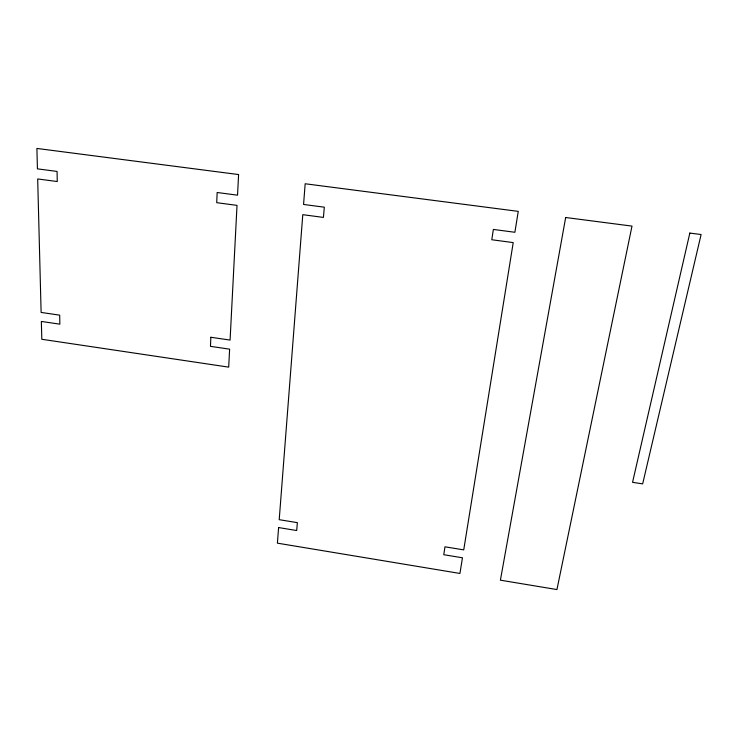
<?xml version="1.0" encoding="UTF-8"?>
<svg xmlns="http://www.w3.org/2000/svg" width="738" height="738" viewBox="0 0 738 738"><rect width="100%" height="100%" fill="white"/><g stroke="black" fill="none" stroke-linecap="round" stroke-linejoin="round"><path stroke-width="1.11" d="M210.856 337.266L210.459 346.343L229.619 349.166L228.697 367.137L41.808 339.277L41.346 321.445L59.852 324.166L59.686 315.154L41.116 312.432L37.684 178.947L57.26 181.539L57.075 171.437L37.426 168.854L36.9 148.439L238.595 174.555L237.535 195.183L217.156 192.498L216.714 202.682L237.018 205.376L230.081 340.08L210.856 337.266M278.604 527.559L277.396 543.15L459.931 573.454L462.458 557.79L443.769 554.718L444.968 546.812L463.732 549.875L513.224 242.599L491.785 239.749L493.353 229.435L514.884 232.276L518.251 211.372L305.172 183.762L303.567 204.454L324.305 207.184L323.429 217.415L302.783 214.675L279.213 519.681L297.359 522.652L296.685 530.53L278.604 527.559M565.668 217.507L500.401 580.179L556.932 589.561L631.996 226.105L565.668 217.507M689.836 233.07L632.549 482.32L642.66 483.879L701.1 234.527L689.836 233.07"/></g></svg>
